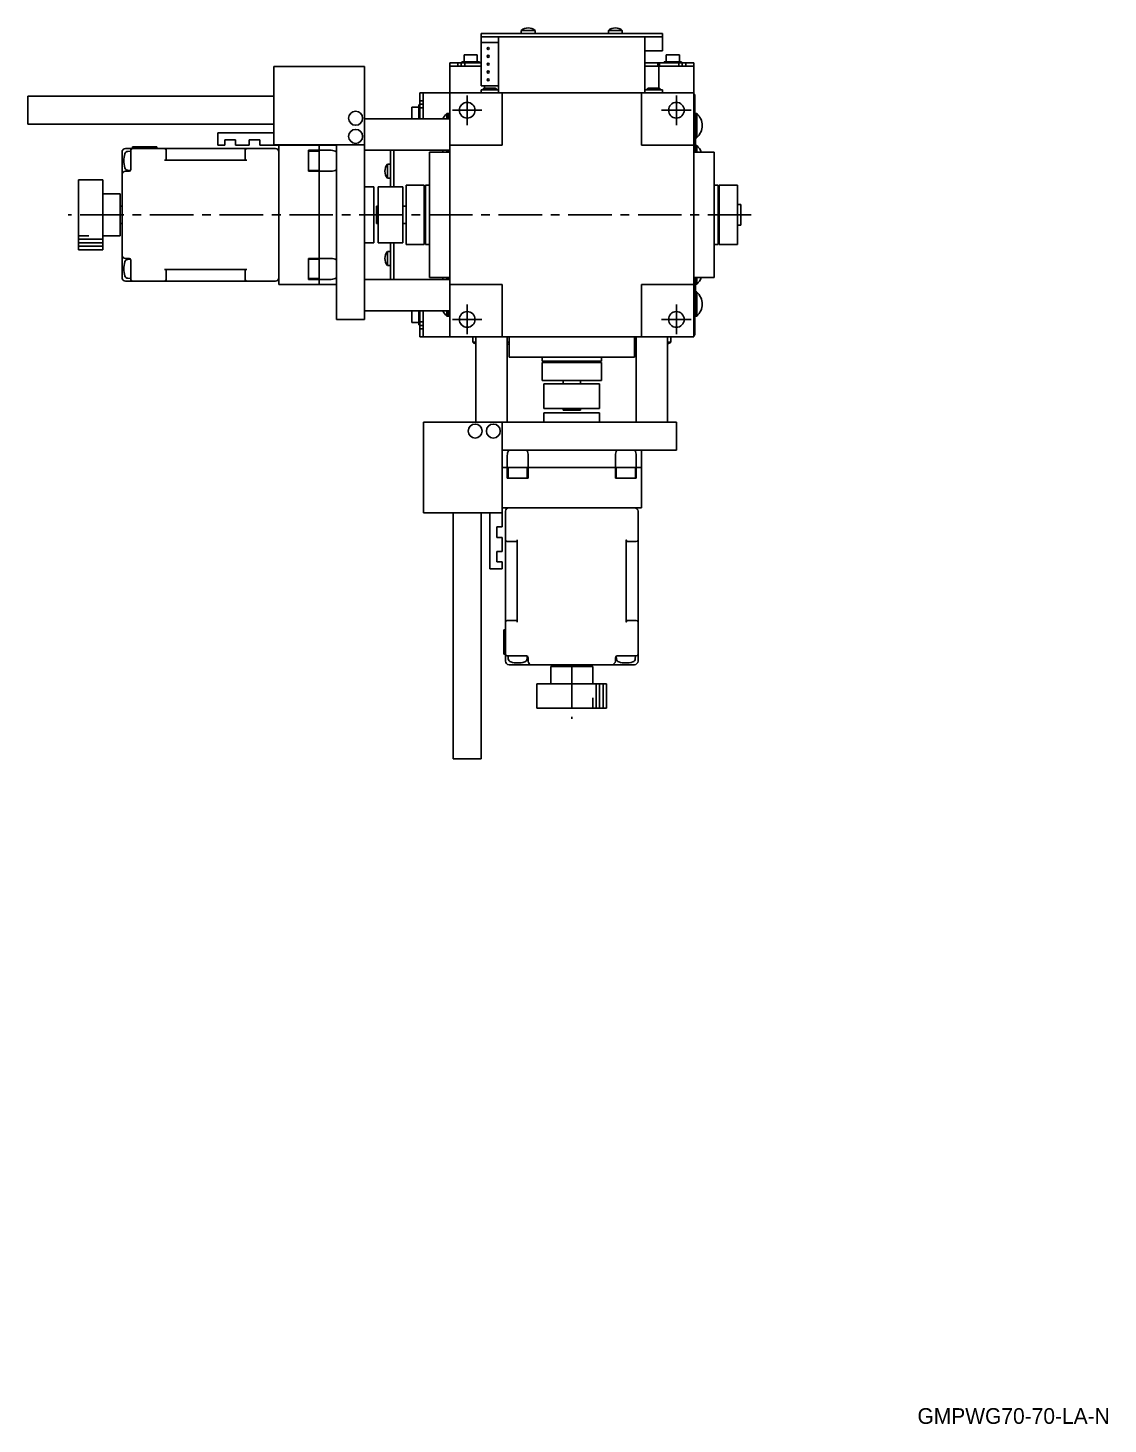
# Model space of a CAD drawing. Extents: x 124 to 838, y 27 to 513.
# Drawn here: x 527.8 to 837.6, y 26.9 to 427.3 of the extents above; entities that cross this region are included whole.
import ezdxf

# ---------------------------------------------------------------- set-up
doc = ezdxf.new("R2010")
doc.units = 0
doc.header["$LTSCALE"] = 10
doc.linetypes.add('CENTER', pattern=[2, 1.25, -0.25, 0.25, -0.25])
for name, color, linetype in [('1', 7, 'CONTINUOUS'), ('11', 7, 'CONTINUOUS'), ('2', 7, 'CONTINUOUS')]:
    doc.layers.add(name, color=color, linetype=linetype)
doc.styles.get("Standard").update_dxf_attribs({"font": 'FG教科書体NT-M'})

msp = doc.modelspace()

# ---------------------------------------------------------------- linework, layer by layer
at = {"layer": '1', "color": 7, "linetype": 'CONTINUOUS'}
for p, q in [((657.749999, 425.699999), (657.749999, 424.699999)), ((709.749999, 425.699999), (657.749999, 425.699999)), ((657.749999, 424.699999), (662.749999, 424.699999)), ((657.749999, 424.699999), (657.749999, 424.199999)), ((662.749999, 424.699999), (704.749999, 424.699999)), ((662.749999, 424.122617), (662.749999, 424.699999)), ((669.249999, 426.597998), (673.249999, 426.597998)), ((669.249999, 426.597998), (669.249999, 425.699999)), ((673.249999, 425.699999), (673.249999, 426.597998)), ((694.249999, 426.597998), (698.249999, 426.597998)), ((694.249999, 426.597998), (694.249999, 425.699999)), ((698.249999, 425.699999), (698.249999, 426.597998)), ((704.749999, 424.699999), (704.749999, 424.122617)), ((704.749999, 424.699999), (709.749999, 424.699999)), ((709.749999, 425.699999), (709.749999, 424.699999)), ((709.749999, 424.199999), (709.749999, 424.699999)), ((657.749999, 423.149999), (657.749999, 424.199999)), ((662.749999, 423.149999), (657.749999, 423.149999)), ((662.749999, 423.149999), (657.749999, 423.149999)), ((657.749999, 423.149999), (657.749999, 410.649999)), ((662.749999, 420.100923), (662.749999, 424.122617)), ((704.749999, 424.122617), (704.749999, 420.100923)), ((704.749999, 420.699999), (709.749999, 420.699999)), ((709.749999, 424.199999), (709.749999, 420.699999)), ((648.749999, 416.299999), (648.749999, 417.299999)), ((648.749999, 417.299999), (651.049999, 417.299999)), ((651.049999, 417.299999), (651.049999, 416.299999)), ((652.049999, 417.299999), (651.049999, 417.299999)), ((652.049999, 416.299999), (652.049999, 417.299999)), ((652.049999, 417.299999), (653.049999, 417.299999)), ((657.249999, 417.599999), (652.249999, 417.599999)), ((652.849999, 417.599999), (652.249999, 417.599999)), ((652.249999, 417.599999), (652.249999, 417.299999)), ((656.649999, 419.599999), (652.849999, 419.599999)), ((652.849999, 419.599999), (652.849999, 417.599999)), ((656.649999, 417.599999), (652.849999, 417.599999)), ((652.849999, 417.599999), (656.649999, 417.599999)), ((653.049999, 417.299999), (653.049999, 416.299999)), ((653.049999, 417.299999), (653.049999, 416.299999)), ((654.749999, 417.299999), (653.049999, 417.299999)), ((657.749999, 417.299999), (654.749999, 417.299999)), ((656.649999, 417.599999), (656.649999, 419.599999)), ((657.249999, 417.599999), (656.649999, 417.599999)), ((657.249999, 417.299999), (657.249999, 417.599999)), ((662.749999, 419.678304), (662.749999, 420.100923)), ((662.749999, 419.678304), (662.749999, 409.699999)), ((704.749999, 420.100923), (704.749999, 419.678304)), ((704.749999, 409.699999), (704.749999, 419.678304)), ((704.749999, 417.299999), (708.449999, 417.299999)), ((708.449999, 416.299999), (708.449999, 417.299999)), ((708.449999, 417.299999), (708.949999, 417.299999)), ((708.449999, 417.299999), (708.449999, 416.299999)), ((708.949999, 417.299999), (708.949999, 416.299999)), ((708.949999, 417.299999), (712.749999, 417.299999)), ((710.849999, 417.599999), (710.249999, 417.599999)), ((715.249999, 417.599999), (710.249999, 417.599999)), ((710.249999, 417.599999), (710.249999, 417.299999)), ((714.649999, 419.599999), (710.849999, 419.599999)), ((710.849999, 419.599999), (710.849999, 417.599999)), ((714.649999, 417.599999), (710.849999, 417.599999)), ((710.849999, 417.599999), (714.649999, 417.599999)), ((712.749999, 417.299999), (714.449999, 417.299999)), ((714.449999, 417.299999), (714.449999, 416.299999)), ((714.449999, 417.299999), (714.449999, 416.299999)), ((715.449999, 417.299999), (714.449999, 417.299999)), ((714.649999, 417.599999), (714.649999, 419.599999)), ((715.249999, 417.599999), (714.649999, 417.599999)), ((715.249999, 417.299999), (715.249999, 417.599999)), ((715.449999, 416.299999), (715.449999, 417.299999)), ((715.449999, 417.299999), (716.449999, 417.299999)), ((716.449999, 417.299999), (716.449999, 416.299999)), ((716.449999, 417.299999), (718.749999, 417.299999)), ((718.749999, 417.299999), (718.749999, 416.299999)), ((598.249999, 416.199999), (624.249999, 416.199999)), ((598.249999, 415.199999), (598.249999, 416.199999)), ((598.249999, 415.199999), (598.249999, 393.799999)), ((624.249999, 416.199999), (624.249999, 415.199999)), ((624.249999, 393.799999), (624.249999, 415.199999)), ((648.749999, 416.299999), (651.049999, 416.299999)), ((648.749999, 408.699999), (648.749999, 416.299999)), ((651.049999, 416.299999), (652.049999, 416.299999)), ((653.049999, 416.299999), (652.049999, 416.299999)), ((653.049999, 416.299999), (657.749999, 416.299999)), ((708.749999, 416.299999), (704.749999, 416.299999)), ((708.749999, 409.999999), (708.749999, 416.299999)), ((708.749999, 416.299999), (708.92002, 416.299999)), ((708.949999, 416.299999), (708.92002, 416.299999)), ((714.449999, 416.299999), (708.949999, 416.299999)), ((714.449999, 416.299999), (715.449999, 416.299999)), ((716.449999, 416.299999), (715.449999, 416.299999)), ((716.449999, 416.299999), (718.749999, 416.299999)), ((718.749999, 416.299999), (718.749999, 408.699999)), ((640.149999, 408.699999), (641.149999, 408.699999)), ((640.149999, 406.399999), (640.149999, 408.699999)), ((641.149999, 406.399999), (641.149999, 408.699999)), ((641.149999, 408.699999), (648.749999, 408.699999)), ((648.749999, 393.699999), (648.749999, 408.699999)), ((648.749999, 408.699999), (663.749999, 408.699999)), ((657.749999, 410.649999), (662.749999, 410.649999)), ((657.749999, 409.499999), (657.749999, 408.699999)), ((657.749999, 409.499999), (658.749999, 409.499999)), ((658.149999, 408.699999), (658.749999, 408.720203)), ((658.749999, 409.999999), (658.249999, 409.711324)), ((660.249999, 409.711324), (658.249999, 409.711324)), ((658.249999, 409.711324), (658.249999, 409.499999)), ((658.749999, 410.649999), (658.749999, 409.999999)), ((658.749999, 409.999999), (661.749999, 409.999999)), ((658.749999, 409.499999), (662.749999, 409.499999)), ((658.749999, 408.720203), (662.749999, 408.720203)), ((662.249999, 409.711324), (660.249999, 409.711324)), ((662.249999, 409.711324), (661.749999, 409.999999)), ((662.249999, 409.499999), (662.249999, 409.711324)), ((662.749999, 408.720203), (662.749999, 409.699999)), ((663.749999, 408.699999), (663.749999, 393.699999)), ((703.749999, 408.699999), (663.749999, 408.699999)), ((703.749999, 393.699999), (703.749999, 408.699999)), ((703.749999, 408.699999), (718.749999, 408.699999)), ((704.749999, 409.699999), (704.749999, 408.720203)), ((704.749999, 409.499999), (708.749999, 409.499999)), ((704.749999, 408.720203), (708.749999, 408.720203)), ((705.749999, 409.999999), (705.249999, 409.711324)), ((707.249999, 409.711324), (705.249999, 409.711324)), ((705.249999, 409.711324), (705.249999, 409.499999)), ((705.749999, 409.999999), (708.749999, 409.999999)), ((709.249999, 409.711324), (707.249999, 409.711324)), ((709.249999, 409.711324), (708.749999, 409.999999)), ((708.749999, 409.499999), (709.749999, 409.499999)), ((708.749999, 408.720203), (709.349999, 408.699999)), ((709.249999, 409.499999), (709.249999, 409.711324)), ((709.749999, 409.499999), (709.749999, 408.699999)), ((718.749999, 408.699999), (718.749999, 393.699999)), ((527.750001, 407.699999), (527.750001, 399.699999)), ((598.249999, 407.699999), (527.750001, 407.699999)), ((637.849999, 404.599999), (637.849999, 401.199999)), ((639.849999, 404.599999), (637.849999, 404.599999)), ((639.849999, 405.199999), (639.849999, 401.199999)), ((639.849999, 405.199999), (639.849999, 404.599999)), ((640.149999, 405.199999), (639.849999, 405.199999)), ((639.849999, 404.599999), (639.849999, 401.199999)), ((639.849999, 401.199999), (639.849999, 404.599999)), ((640.149999, 406.399999), (641.149999, 406.399999)), ((640.149999, 405.399999), (640.149999, 406.399999)), ((641.149999, 405.399999), (640.149999, 405.399999)), ((640.149999, 405.399999), (640.149999, 404.399999)), ((640.149999, 404.399999), (641.149999, 404.399999)), ((640.149999, 404.399999), (641.149999, 404.399999)), ((640.149999, 402.699999), (640.149999, 404.399999)), ((641.149999, 406.399999), (641.149999, 405.399999)), ((641.149999, 404.399999), (641.149999, 405.399999)), ((641.149999, 404.399999), (641.149999, 401.199999)), ((718.749999, 408.199999), (719.049999, 408.199999)), ((719.049999, 408.199999), (719.049999, 406.199999)), ((719.049999, 406.199999), (719.049999, 402.800004)), ((648.749999, 401.199999), (624.249999, 401.199999)), ((640.149999, 401.199999), (640.149999, 402.699999)), ((647.907386, 402.75), (647.907386, 401.199999)), ((648.25, 402.75), (647.907386, 402.75)), ((648.25, 402.800004), (648.25, 401.199999)), ((648.75, 402.800004), (648.25, 402.800004)), ((719.249998, 402.800004), (718.749998, 402.800004)), ((719.249998, 402.800004), (719.249998, 399.300004)), ((719.592612, 402.75), (719.249998, 402.75)), ((719.592612, 402.75), (719.592612, 395.85)), ((527.750001, 399.699999), (598.249999, 399.699999)), ((582.249999, 393.699999), (582.249999, 397.199999)), ((598.249999, 397.199999), (582.249999, 397.199999)), ((719.249998, 399.300004), (719.249998, 396.300004)), ((556.749999, 392.699999), (555.749999, 392.699999)), ((556.749999, 392.699999), (557.749999, 392.699999)), ((557.749999, 393.199999), (557.749999, 392.699999)), ((564.749999, 393.199999), (557.749999, 393.199999)), ((566.949999, 392.699999), (557.749999, 392.699999)), ((564.749999, 393.199999), (564.749999, 392.699999)), ((566.949999, 392.699999), (590.549999, 392.699999)), ((582.249999, 393.699999), (584.249999, 393.699999)), ((584.249999, 395.199999), (587.249999, 395.199999)), ((584.249999, 393.699999), (584.249999, 395.199999)), ((587.249999, 395.199999), (587.249999, 393.699999)), ((587.249999, 393.699999), (591.249999, 393.699999)), ((590.549999, 392.699999), (598.749999, 392.699999)), ((591.249999, 395.199999), (594.249999, 395.199999)), ((591.249999, 393.699999), (591.249999, 395.199999)), ((594.249999, 395.199999), (594.249999, 393.699999)), ((594.249999, 393.699999), (599.749999, 393.699999)), ((598.249999, 393.799999), (624.249999, 393.799999)), ((599.749999, 393.699999), (599.749999, 353.699999)), ((599.749999, 393.699999), (611.249999, 393.699999)), ((610.249999, 393.699999), (610.249999, 393.799999)), ((611.249999, 392.199999), (611.249999, 393.699999)), ((611.249999, 393.699999), (616.249999, 393.699999)), ((616.249999, 393.799999), (616.249999, 393.699999)), ((616.249999, 393.699999), (616.249999, 391.798075)), ((624.249999, 343.699999), (624.249999, 393.799999)), ((663.749999, 393.699999), (648.749999, 393.699999)), ((648.749999, 393.699999), (648.749999, 353.699999)), ((718.749999, 393.699999), (703.749999, 393.699999)), ((719.249998, 395.300004), (718.749998, 395.300004)), ((718.749998, 395.000004), (719.249998, 395.000004)), ((718.749999, 353.699999), (718.749999, 393.699999)), ((719.249998, 396.300004), (719.249998, 395.300004)), ((719.249998, 395.85), (719.592612, 395.85)), ((719.249998, 395.300004), (719.249998, 395.000004)), ((719.249998, 395.000004), (719.249998, 394.000004)), ((719.249998, 394.000004), (719.249998, 391.699999)), ((719.592612, 393.55), (719.249998, 393.55)), ((719.299999, 395.699999), (719.399999, 395.699999)), ((719.592612, 393.55), (719.592612, 391.699999)), ((554.749999, 389.199999), (554.749999, 391.699999)), ((554.749999, 389.199999), (554.749999, 385.199999)), ((557.249999, 391.949999), (556.446275, 391.907878)), ((557.249999, 390.699999), (557.249999, 392.199999)), ((557.249999, 386.614213), (557.249999, 390.699999)), ((566.974533, 389.348834), (566.949999, 389.348231)), ((566.949999, 389.348231), (590.549999, 389.348231)), ((566.999008, 389.350639), (566.974533, 389.348834)), ((567.023364, 389.353643), (566.999008, 389.350639)), ((567.047544, 389.357839), (567.023364, 389.353643)), ((567.071489, 389.363216), (567.047544, 389.357839)), ((567.095141, 389.369761), (567.071489, 389.363216)), ((567.118444, 389.377459), (567.095141, 389.369761)), ((567.141341, 389.386292), (567.118444, 389.377459)), ((567.163777, 389.396237), (567.141341, 389.386292)), ((567.185697, 389.407271), (567.163777, 389.396237)), ((567.20705, 389.419367), (567.185697, 389.407271)), ((567.227784, 389.432496), (567.20705, 389.419367)), ((567.247849, 389.446628), (567.227784, 389.432496)), ((567.267196, 389.461726), (567.247849, 389.446628)), ((567.285778, 389.477756), (567.267196, 389.461726)), ((567.303552, 389.494678), (567.285778, 389.477756)), ((567.320475, 389.512452), (567.303552, 389.494678)), ((567.336504, 389.531035), (567.320475, 389.512452)), ((567.351603, 389.550382), (567.336504, 389.531035)), ((567.365734, 389.570446), (567.351603, 389.550382)), ((567.378863, 389.59118), (567.365734, 389.570446)), ((567.39096, 389.612533), (567.378863, 389.59118)), ((567.401994, 389.634454), (567.39096, 389.612533)), ((567.411939, 389.65689), (567.401994, 389.634454)), ((567.420771, 389.679786), (567.411939, 389.65689)), ((567.428469, 389.703089), (567.420771, 389.679786)), ((567.435015, 389.726741), (567.428469, 389.703089)), ((567.440392, 389.750686), (567.435015, 389.726741)), ((567.444587, 389.774866), (567.440392, 389.750686)), ((567.447591, 389.799223), (567.444587, 389.774866)), ((567.449397, 389.823697), (567.447591, 389.799223)), ((567.449999, 389.848231), (567.449397, 389.823697)), ((567.449999, 392.199999), (567.449999, 390.699999)), ((567.449999, 390.699999), (567.449999, 389.848231)), ((590.049999, 390.699999), (590.049999, 392.199999)), ((590.049999, 389.848231), (590.049999, 390.699999)), ((590.050601, 389.823697), (590.049999, 389.848231)), ((590.052407, 389.799223), (590.050601, 389.823697)), ((590.055411, 389.774866), (590.052407, 389.799223)), ((590.059606, 389.750686), (590.055411, 389.774866)), ((590.064983, 389.726741), (590.059606, 389.750686)), ((590.071529, 389.703089), (590.064983, 389.726741)), ((590.079227, 389.679786), (590.071529, 389.703089)), ((590.088059, 389.65689), (590.079227, 389.679786)), ((590.098004, 389.634454), (590.088059, 389.65689)), ((590.109038, 389.612533), (590.098004, 389.634454)), ((590.121135, 389.59118), (590.109038, 389.612533)), ((590.134264, 389.570446), (590.121135, 389.59118)), ((590.148395, 389.550382), (590.134264, 389.570446)), ((590.163494, 389.531035), (590.148395, 389.550382)), ((590.179523, 389.512452), (590.163494, 389.531035)), ((590.196446, 389.494678), (590.179523, 389.512452)), ((590.214219, 389.477756), (590.196446, 389.494678)), ((590.232802, 389.461726), (590.214219, 389.477756)), ((590.252149, 389.446628), (590.232802, 389.461726)), ((590.272214, 389.432496), (590.252149, 389.446628)), ((590.292948, 389.419367), (590.272214, 389.432496)), ((590.314301, 389.407271), (590.292948, 389.419367)), ((590.336221, 389.396237), (590.314301, 389.407271)), ((590.358657, 389.386292), (590.336221, 389.396237)), ((590.381554, 389.377459), (590.358657, 389.386292)), ((590.404857, 389.369761), (590.381554, 389.377459)), ((590.428509, 389.363216), (590.404857, 389.369761)), ((590.452454, 389.357839), (590.428509, 389.363216)), ((590.476634, 389.353643), (590.452454, 389.357839)), ((590.50099, 389.350639), (590.476634, 389.353643)), ((590.525465, 389.348834), (590.50099, 389.350639)), ((590.549999, 389.348231), (590.525465, 389.348834)), ((608.249999, 392.199999), (611.249999, 392.199999)), ((608.249999, 386.199999), (608.249999, 392.199999)), ((611.249999, 391.949999), (608.249999, 391.949999)), ((614.749999, 392.199999), (611.249999, 392.199999)), ((611.249999, 386.449999), (611.249999, 391.949999)), ((616.249999, 390.858311), (616.249999, 391.798075)), ((616.249999, 390.858311), (616.249999, 387.541687)), ((624.249999, 392.199999), (648.749999, 392.199999)), ((631.749999, 392.199999), (631.749999, 381.699999)), ((632.749999, 381.699999), (632.749999, 392.199999)), ((642.949999, 355.699999), (642.949999, 391.699999)), ((648.749999, 391.699999), (642.949999, 391.699999)), ((647.907386, 392.199999), (647.907386, 391.699999)), ((648.25, 392.199999), (648.25, 391.699999)), ((718.749999, 391.699999), (724.549999, 391.699999)), ((724.549999, 355.699999), (724.549999, 391.699999)), ((554.749999, 362.199999), (554.749999, 385.199999)), ((556.749999, 386.199999), (555.749999, 386.199999)), ((556.446275, 386.49212), (557.184962, 386.453407)), ((608.249999, 386.449999), (611.249999, 386.449999)), ((611.249999, 386.199999), (608.249999, 386.199999)), ((611.249999, 361.199999), (611.249999, 386.199999)), ((611.249999, 386.199999), (614.749999, 386.199999)), ((616.249999, 386.601923), (616.249999, 387.541687)), ((616.249999, 386.601923), (616.249999, 360.798075)), ((630.852, 384.199999), (630.852, 388.199999)), ((631.749999, 388.199999), (630.852, 388.199999)), ((542.249999, 383.699999), (542.249999, 363.699999)), ((549.249999, 383.699999), (542.249999, 383.699999)), ((549.249999, 363.699999), (549.249999, 383.699999)), ((626.999999, 381.699999), (624.249999, 381.699999)), ((626.999999, 365.699999), (626.999999, 381.699999)), ((628.249999, 381.699999), (628.249999, 365.699999)), ((635.249999, 381.699999), (628.249999, 381.699999)), ((630.852, 384.199999), (631.749999, 384.199999)), ((635.249999, 365.699999), (635.249999, 381.699999)), ((636.249999, 365.199999), (636.249999, 382.199999)), ((641.449999, 382.199999), (636.249999, 382.199999)), ((641.449999, 382.199999), (641.449999, 365.199999)), ((641.449999, 382.199999), (641.449999, 377.649999)), ((641.749999, 365.199999), (641.749999, 382.199999)), ((642.949999, 382.199999), (641.749999, 382.199999)), ((725.749999, 382.199999), (724.549999, 382.199999)), ((725.749999, 365.199999), (725.749999, 382.199999)), ((726.049999, 382.199999), (726.049999, 377.649999)), ((726.049999, 382.199999), (726.049999, 365.199999)), ((731.249999, 382.199999), (726.049999, 382.199999)), ((731.249999, 365.199999), (731.249999, 382.199999)), ((554.249999, 379.699999), (549.249999, 379.699999)), ((554.249999, 379.699999), (554.249999, 367.699999)), ((641.449999, 377.649999), (641.449999, 376.699994)), ((641.449999, 369.749999), (641.449999, 377.649999)), ((641.749999, 377.649999), (641.449999, 377.649999)), ((726.049999, 377.649999), (725.749999, 377.649999)), ((726.049999, 377.649999), (726.049999, 376.699994)), ((726.049999, 369.749999), (726.049999, 377.649999)), ((732.249999, 376.699999), (731.249999, 376.699999)), ((732.249999, 376.324999), (732.249999, 376.699999)), ((732.249999, 370.699999), (732.249999, 376.699999)), ((554.749999, 376.199999), (554.249999, 376.199999)), ((627.749999, 371.199999), (627.749999, 376.199999)), ((628.249999, 376.199999), (627.749999, 376.199999)), ((636.249999, 376.199999), (635.249999, 376.199999)), ((554.249999, 371.199999), (554.749999, 371.199999)), ((627.749999, 371.199999), (628.249999, 371.199999)), ((635.249999, 371.199999), (636.249999, 371.199999)), ((641.449999, 370.700004), (641.449999, 369.749999)), ((641.449999, 369.749999), (641.449999, 365.199999)), ((641.449999, 369.749999), (641.749999, 369.749999)), ((725.749999, 369.749999), (726.049999, 369.749999)), ((726.049999, 370.700004), (726.049999, 369.749999)), ((726.049999, 369.749999), (726.049999, 365.199999)), ((731.249999, 370.699999), (732.249999, 370.699999)), ((732.249999, 370.699999), (732.249999, 371.074999)), ((549.249999, 367.699999), (554.249999, 367.699999)), ((624.249999, 365.699999), (626.999999, 365.699999)), ((628.249999, 365.699999), (635.249999, 365.699999)), ((631.749999, 365.699999), (631.749999, 355.199999)), ((632.749999, 355.199999), (632.749999, 365.699999)), ((636.249999, 365.199999), (641.449999, 365.199999)), ((641.749999, 365.199999), (642.949999, 365.199999)), ((724.549999, 365.199999), (725.749999, 365.199999)), ((726.049999, 365.199999), (731.249999, 365.199999)), ((542.249999, 363.699999), (549.249999, 363.699999)), ((554.749999, 362.199999), (554.749999, 358.199999)), ((556.749999, 361.199999), (555.749999, 361.199999)), ((557.184962, 360.946591), (556.446275, 360.907878)), ((557.249999, 356.699999), (557.249999, 360.785785)), ((608.249999, 355.199999), (608.249999, 361.199999)), ((608.249999, 361.199999), (611.249999, 361.199999)), ((611.249999, 360.949999), (608.249999, 360.949999)), ((614.749999, 361.199999), (611.249999, 361.199999)), ((611.249999, 355.449999), (611.249999, 360.949999)), ((616.249999, 359.858311), (616.249999, 360.798075)), ((630.852, 359.199999), (630.852, 363.199999)), ((631.749999, 363.199999), (630.852, 363.199999)), ((554.749999, 355.699999), (554.749999, 358.199999)), ((557.249999, 355.199999), (557.249999, 356.699999)), ((566.949999, 358.051767), (590.549999, 358.051767)), ((566.949999, 358.051767), (566.974533, 358.051164)), ((566.974533, 358.051164), (566.999008, 358.049359)), ((566.999008, 358.049359), (567.023364, 358.046355)), ((567.023364, 358.046355), (567.047544, 358.042159)), ((567.047544, 358.042159), (567.071489, 358.036782)), ((567.071489, 358.036782), (567.095141, 358.030237)), ((567.095141, 358.030237), (567.118444, 358.022539)), ((567.118444, 358.022539), (567.141341, 358.013706)), ((567.141341, 358.013706), (567.163777, 358.003761)), ((567.163777, 358.003761), (567.185697, 357.992727)), ((567.185697, 357.992727), (567.20705, 357.980631)), ((567.20705, 357.980631), (567.227784, 357.967502)), ((567.227784, 357.967502), (567.247849, 357.95337)), ((567.247849, 357.95337), (567.267196, 357.938272)), ((567.267196, 357.938272), (567.285778, 357.922242)), ((567.285778, 357.922242), (567.303552, 357.90532)), ((567.303552, 357.90532), (567.320475, 357.887546)), ((567.320475, 357.887546), (567.336504, 357.868963)), ((567.336504, 357.868963), (567.351603, 357.849616)), ((567.351603, 357.849616), (567.365734, 357.829552)), ((567.365734, 357.829552), (567.378863, 357.808818)), ((567.378863, 357.808818), (567.39096, 357.787465)), ((567.39096, 357.787465), (567.401994, 357.765544)), ((567.401994, 357.765544), (567.411939, 357.743108)), ((567.411939, 357.743108), (567.420771, 357.720212)), ((567.420771, 357.720212), (567.428469, 357.696909)), ((567.428469, 357.696909), (567.435015, 357.673257)), ((567.435015, 357.673257), (567.440392, 357.649312)), ((567.440392, 357.649312), (567.444587, 357.625132)), ((567.444587, 357.625132), (567.447591, 357.600775)), ((567.447591, 357.600775), (567.449397, 357.576301)), ((567.449397, 357.576301), (567.449999, 357.551767)), ((567.449999, 357.551767), (567.449999, 356.699999)), ((567.449999, 356.699999), (567.449999, 355.199999)), ((590.049999, 357.551767), (590.050601, 357.576301)), ((590.049999, 356.699999), (590.049999, 357.551767)), ((590.049999, 355.199999), (590.049999, 356.699999)), ((590.050601, 357.576301), (590.052407, 357.600775)), ((590.052407, 357.600775), (590.055411, 357.625132)), ((590.055411, 357.625132), (590.059606, 357.649312)), ((590.059606, 357.649312), (590.064983, 357.673257)), ((590.064983, 357.673257), (590.071529, 357.696909)), ((590.071529, 357.696909), (590.079227, 357.720212)), ((590.079227, 357.720212), (590.088059, 357.743108)), ((590.088059, 357.743108), (590.098004, 357.765544)), ((590.098004, 357.765544), (590.109038, 357.787465)), ((590.109038, 357.787465), (590.121135, 357.808818)), ((590.121135, 357.808818), (590.134264, 357.829552)), ((590.134264, 357.829552), (590.148395, 357.849616)), ((590.148395, 357.849616), (590.163494, 357.868963)), ((590.163494, 357.868963), (590.179523, 357.887546)), ((590.179523, 357.887546), (590.196446, 357.90532)), ((590.196446, 357.90532), (590.214219, 357.922242)), ((590.214219, 357.922242), (590.232802, 357.938272)), ((590.232802, 357.938272), (590.252149, 357.95337)), ((590.252149, 357.95337), (590.272214, 357.967502)), ((590.272214, 357.967502), (590.292948, 357.980631)), ((590.292948, 357.980631), (590.314301, 357.992727)), ((590.314301, 357.992727), (590.336221, 358.003761)), ((590.336221, 358.003761), (590.358657, 358.013706)), ((590.358657, 358.013706), (590.381554, 358.022539)), ((590.381554, 358.022539), (590.404857, 358.030237)), ((590.404857, 358.030237), (590.428509, 358.036782)), ((590.428509, 358.036782), (590.452454, 358.042159)), ((590.452454, 358.042159), (590.476634, 358.046355)), ((590.476634, 358.046355), (590.50099, 358.049359)), ((590.50099, 358.049359), (590.525465, 358.051164)), ((590.525465, 358.051164), (590.549999, 358.051767)), ((616.249999, 359.858311), (616.249999, 356.541687)), ((616.249999, 355.601923), (616.249999, 356.541687)), ((630.852, 359.199999), (631.749999, 359.199999)), ((556.749999, 354.699999), (555.749999, 354.699999)), ((556.446275, 355.49212), (557.249999, 355.449999)), ((557.749999, 354.699999), (556.749999, 354.699999)), ((566.949999, 354.699999), (557.749999, 354.699999)), ((566.949999, 354.699999), (590.549999, 354.699999)), ((590.549999, 354.699999), (598.749999, 354.699999)), ((599.749999, 353.699999), (611.249999, 353.699999)), ((608.249999, 355.449999), (611.249999, 355.449999)), ((611.249999, 355.199999), (608.249999, 355.199999)), ((611.249999, 353.699999), (611.249999, 355.199999)), ((611.249999, 355.199999), (614.749999, 355.199999)), ((616.249999, 353.699999), (611.249999, 353.699999)), ((616.249999, 355.601923), (616.249999, 353.699999)), ((616.249999, 353.699999), (616.249999, 343.699999)), ((648.749999, 355.199999), (624.249999, 355.199999)), ((648.749999, 355.699999), (642.949999, 355.699999)), ((647.907386, 355.199999), (647.907386, 355.699999)), ((648.25, 355.199999), (648.25, 355.699999)), ((648.749999, 338.699999), (648.749999, 353.699999)), ((648.749999, 353.699999), (663.749999, 353.699999)), ((663.749999, 353.699999), (663.749999, 338.699999)), ((703.749999, 353.699999), (718.749999, 353.699999)), ((703.749999, 338.699999), (703.749999, 353.699999)), ((718.749998, 352.399994), (719.249998, 352.399994)), ((718.749999, 355.699999), (724.549999, 355.699999)), ((718.749999, 353.699999), (718.749999, 338.699999)), ((719.249998, 353.399994), (719.249998, 355.699999)), ((719.249998, 353.849998), (719.592612, 353.849998)), ((719.249998, 352.399994), (719.249998, 353.399994)), ((719.249998, 352.099994), (719.249998, 352.399994)), ((719.592612, 353.849998), (719.592612, 355.699999)), ((719.249998, 352.099994), (718.749999, 352.099994)), ((719.249998, 351.099994), (719.249998, 352.099994)), ((719.592612, 351.549998), (719.249998, 351.549998)), ((719.249998, 348.099994), (719.249998, 351.099994)), ((719.399999, 351.699999), (719.299999, 351.699999)), ((719.592612, 344.649998), (719.592612, 351.549998)), ((624.249999, 346.199999), (648.749999, 346.199999)), ((637.849999, 346.199999), (637.849999, 342.799999)), ((639.849999, 346.199999), (639.849999, 342.199999)), ((639.849999, 346.199999), (639.849999, 342.799999)), ((639.849999, 342.799999), (639.849999, 346.199999)), ((640.149999, 346.199999), (640.149999, 344.699999)), ((640.149999, 344.699999), (640.149999, 342.999999)), ((641.149999, 342.999999), (641.149999, 346.199999)), ((647.907386, 344.649998), (647.907386, 346.199999)), ((647.907386, 344.649998), (648.25, 344.649998)), ((648.25, 344.599994), (648.25, 346.199999)), ((648.25, 344.599994), (648.75, 344.599994)), ((718.749998, 344.599994), (719.249998, 344.599994)), ((719.049999, 344.599994), (719.049999, 341.199999)), ((719.249998, 344.599994), (719.249998, 348.099994)), ((719.249998, 344.649998), (719.592612, 344.649998)), ((624.249999, 343.699999), (616.249999, 343.699999)), ((637.849999, 342.799999), (639.849999, 342.799999)), ((639.849999, 342.799999), (639.849999, 342.199999)), ((639.849999, 342.199999), (640.149999, 342.199999)), ((640.149999, 342.999999), (641.149999, 342.999999)), ((640.149999, 341.999999), (640.149999, 342.999999)), ((640.149999, 342.999999), (641.149999, 342.999999)), ((641.149999, 341.999999), (640.149999, 341.999999)), ((640.149999, 341.999999), (640.149999, 340.999999)), ((640.149999, 340.999999), (641.149999, 340.999999)), ((640.149999, 338.699999), (640.149999, 340.999999)), ((641.149999, 342.999999), (641.149999, 341.999999)), ((641.149999, 340.999999), (641.149999, 341.999999)), ((641.149999, 338.699999), (641.149999, 340.999999)), ((719.049999, 341.199999), (719.049999, 339.199999)), ((641.149999, 338.699999), (640.149999, 338.699999)), ((648.749999, 338.699999), (641.149999, 338.699999)), ((663.749999, 338.699999), (648.749999, 338.699999)), ((655.349999, 338.699999), (655.349999, 337.157536)), ((655.349999, 337.157536), (656.249999, 337.157536)), ((656.249999, 338.699999), (656.249999, 314.199999)), ((663.749999, 338.699999), (703.749999, 338.699999)), ((665.249999, 314.199999), (665.249999, 338.699999)), ((665.249999, 337.157536), (665.749999, 337.157536)), ((665.749999, 338.699999), (665.749999, 332.899999)), ((701.749999, 338.699999), (701.749999, 332.899999)), ((701.749999, 337.157536), (702.249999, 337.157536)), ((702.249999, 338.699999), (702.249999, 314.199999)), ((718.749999, 338.699999), (703.749999, 338.699999)), ((711.249999, 314.199999), (711.249999, 338.699999)), ((711.249999, 337.157536), (712.149999, 337.157536)), ((712.149999, 337.157536), (712.149999, 338.699999)), ((718.749999, 339.199999), (719.049999, 339.199999)), ((683.749999, 332.899999), (665.749999, 332.899999)), ((675.249999, 332.899999), (675.249999, 331.699999)), ((701.749999, 332.899999), (683.749999, 332.899999)), ((692.249999, 331.699999), (692.249999, 332.899999)), ((692.249999, 331.699999), (675.249999, 331.699999)), ((675.249999, 331.399999), (692.249999, 331.399999)), ((675.249999, 331.399999), (679.799999, 331.399999)), ((675.249999, 331.399999), (675.249999, 326.199999)), ((679.799999, 331.699999), (679.799999, 331.399999)), ((679.799999, 331.399999), (680.750004, 331.399999)), ((687.699999, 331.399999), (679.799999, 331.399999)), ((686.749994, 331.399999), (687.699999, 331.399999)), ((687.699999, 331.399999), (687.699999, 331.699999)), ((687.699999, 331.399999), (692.249999, 331.399999)), ((692.249999, 326.199999), (692.249999, 331.399999)), ((692.249999, 326.199999), (675.249999, 326.199999)), ((691.749999, 325.199999), (675.749999, 325.199999)), ((675.749999, 325.199999), (675.749999, 318.199999)), ((681.249999, 326.199999), (681.249999, 325.199999)), ((686.249999, 325.199999), (686.249999, 326.199999)), ((691.749999, 318.199999), (691.749999, 325.199999)), ((675.749999, 318.199999), (691.749999, 318.199999)), ((691.749999, 316.949999), (675.749999, 316.949999)), ((675.749999, 316.949999), (675.749999, 314.199999)), ((681.249999, 318.199999), (681.249999, 317.699999)), ((686.249999, 317.699999), (681.249999, 317.699999)), ((686.249999, 317.699999), (686.249999, 318.199999)), ((691.749999, 314.199999), (691.749999, 316.949999)), ((641.249999, 288.199999), (641.249999, 314.199999)), ((641.249999, 314.199999), (642.249999, 314.199999)), ((663.749999, 314.199999), (642.249999, 314.199999)), ((713.749999, 314.199999), (663.749999, 314.199999)), ((663.749999, 306.199999), (663.749999, 314.199999)), ((713.749999, 314.199999), (713.749999, 306.199999)), ((663.749999, 301.199999), (663.749999, 306.199999)), ((663.749999, 306.199999), (665.651923, 306.199999)), ((665.249999, 304.699999), (665.249999, 301.199999)), ((666.591687, 306.199999), (665.651923, 306.199999)), ((666.591687, 306.199999), (669.908311, 306.199999)), ((670.848075, 306.199999), (669.908311, 306.199999)), ((670.848075, 306.199999), (696.651923, 306.199999)), ((671.249999, 301.199999), (671.249999, 304.699999)), ((696.249999, 304.699999), (696.249999, 301.199999)), ((697.591687, 306.199999), (696.651923, 306.199999)), ((697.591687, 306.199999), (700.908311, 306.199999)), ((701.848075, 306.199999), (700.908311, 306.199999)), ((701.848075, 306.199999), (703.749999, 306.199999)), ((702.249999, 301.199999), (702.249999, 304.699999)), ((703.749999, 306.199999), (713.749999, 306.199999)), ((703.749999, 306.199999), (703.749999, 301.199999)), ((663.749999, 289.699999), (663.749999, 301.199999)), ((665.249999, 301.199999), (663.749999, 301.199999)), ((665.249999, 298.199999), (665.249999, 301.199999)), ((670.999999, 301.199999), (665.499999, 301.199999)), ((665.499999, 301.199999), (665.499999, 298.199999)), ((670.999999, 298.199999), (670.999999, 301.199999)), ((671.249999, 301.199999), (671.249999, 298.199999)), ((696.249999, 301.199999), (671.249999, 301.199999)), ((696.249999, 298.199999), (696.249999, 301.199999)), ((701.999999, 301.199999), (696.499999, 301.199999)), ((696.499999, 301.199999), (696.499999, 298.199999)), ((701.999999, 298.199999), (701.999999, 301.199999)), ((702.249999, 301.199999), (702.249999, 298.199999)), ((703.749999, 301.199999), (702.249999, 301.199999)), ((703.749999, 289.699999), (703.749999, 301.199999)), ((671.249999, 298.199999), (665.249999, 298.199999)), ((702.249999, 298.199999), (696.249999, 298.199999)), ((663.749999, 289.699999), (703.749999, 289.699999)), ((663.749999, 288.199999), (663.749999, 289.699999)), ((664.749999, 280.499999), (664.749999, 288.699999)), ((702.749999, 280.499999), (702.749999, 288.699999)), ((642.249999, 288.199999), (641.249999, 288.199999)), ((642.249999, 288.199999), (663.749999, 288.199999)), ((649.749999, 288.199999), (649.749999, 217.700001)), ((657.749999, 217.700001), (657.749999, 288.199999)), ((660.249999, 288.199999), (660.249999, 272.199999)), ((663.749999, 284.199999), (663.749999, 288.199999)), ((662.249999, 284.199999), (663.749999, 284.199999)), ((662.249999, 281.199999), (662.249999, 284.199999)), ((663.749999, 281.199999), (662.249999, 281.199999)), ((663.749999, 277.199999), (663.749999, 281.199999)), ((664.749999, 256.899999), (664.749999, 280.499999)), ((668.042727, 280.264301), (668.030631, 280.242948)), ((668.053761, 280.286221), (668.042727, 280.264301)), ((668.063706, 280.308657), (668.053761, 280.286221)), ((668.072539, 280.331554), (668.063706, 280.308657)), ((668.080237, 280.354857), (668.072539, 280.331554)), ((668.086782, 280.378509), (668.080237, 280.354857)), ((668.092159, 280.402454), (668.086782, 280.378509)), ((668.096355, 280.426634), (668.092159, 280.402454)), ((668.099359, 280.45099), (668.096355, 280.426634)), ((668.101164, 280.475465), (668.099359, 280.45099)), ((668.101767, 280.499999), (668.101164, 280.475465)), ((668.101767, 256.899999), (668.101767, 280.499999)), ((699.398231, 256.899999), (699.398231, 280.499999)), ((699.398834, 280.475465), (699.398231, 280.499999)), ((699.400639, 280.45099), (699.398834, 280.475465)), ((699.403643, 280.426634), (699.400639, 280.45099)), ((699.407839, 280.402454), (699.403643, 280.426634)), ((699.413216, 280.378509), (699.407839, 280.402454)), ((699.419761, 280.354857), (699.413216, 280.378509)), ((699.427459, 280.331554), (699.419761, 280.354857)), ((699.436291, 280.308657), (699.427459, 280.331554)), ((699.446237, 280.286221), (699.436291, 280.308657)), ((699.457271, 280.264301), (699.446237, 280.286221)), ((699.469367, 280.242948), (699.457271, 280.264301)), ((702.749999, 256.899999), (702.749999, 280.499999)), ((662.249999, 277.199999), (663.749999, 277.199999)), ((662.249999, 274.199999), (662.249999, 277.199999)), ((666.749999, 279.999999), (665.249999, 279.999999)), ((667.601767, 279.999999), (666.749999, 279.999999)), ((667.626301, 280.000601), (667.601767, 279.999999)), ((667.650775, 280.002407), (667.626301, 280.000601)), ((667.675132, 280.005411), (667.650775, 280.002407)), ((667.699312, 280.009606), (667.675132, 280.005411)), ((667.723257, 280.014983), (667.699312, 280.009606)), ((667.746909, 280.021529), (667.723257, 280.014983)), ((667.770212, 280.029227), (667.746909, 280.021529)), ((667.793108, 280.038059), (667.770212, 280.029227)), ((667.815544, 280.048004), (667.793108, 280.038059)), ((667.837465, 280.059038), (667.815544, 280.048004)), ((667.858818, 280.071135), (667.837465, 280.059038)), ((667.879552, 280.084264), (667.858818, 280.071135)), ((667.899616, 280.098395), (667.879552, 280.084264)), ((667.918963, 280.113494), (667.899616, 280.098395)), ((667.937546, 280.129523), (667.918963, 280.113494)), ((667.95532, 280.146446), (667.937546, 280.129523)), ((667.972242, 280.16422), (667.95532, 280.146446)), ((667.988272, 280.182802), (667.972242, 280.16422)), ((668.00337, 280.202149), (667.988272, 280.182802)), ((668.017501, 280.222214), (668.00337, 280.202149)), ((668.030631, 280.242948), (668.017501, 280.222214)), ((699.482496, 280.222214), (699.469367, 280.242948)), ((699.496627, 280.202149), (699.482496, 280.222214)), ((699.511726, 280.182802), (699.496627, 280.202149)), ((699.527756, 280.16422), (699.511726, 280.182802)), ((699.544678, 280.146446), (699.527756, 280.16422)), ((699.562452, 280.129523), (699.544678, 280.146446)), ((699.581035, 280.113494), (699.562452, 280.129523)), ((699.600382, 280.098395), (699.581035, 280.113494)), ((699.620446, 280.084264), (699.600382, 280.098395)), ((699.64118, 280.071135), (699.620446, 280.084264)), ((699.662533, 280.059038), (699.64118, 280.071135)), ((699.684454, 280.048004), (699.662533, 280.059038)), ((699.70689, 280.038059), (699.684454, 280.048004)), ((699.729786, 280.029227), (699.70689, 280.038059)), ((699.753089, 280.021529), (699.729786, 280.029227)), ((699.776741, 280.014983), (699.753089, 280.021529)), ((699.800686, 280.009606), (699.776741, 280.014983)), ((699.824866, 280.005411), (699.800686, 280.009606)), ((699.849223, 280.002407), (699.824866, 280.005411)), ((699.873697, 280.000601), (699.849223, 280.002407)), ((699.898231, 279.999999), (699.873697, 280.000601)), ((700.749999, 279.999999), (699.898231, 279.999999)), ((702.249999, 279.999999), (700.749999, 279.999999)), ((663.749999, 274.199999), (662.249999, 274.199999)), ((663.749999, 272.199999), (663.749999, 274.199999)), ((663.749999, 272.199999), (660.249999, 272.199999)), ((664.749999, 256.899999), (664.749999, 247.699999)), ((665.249999, 257.399999), (666.749999, 257.399999)), ((666.749999, 257.399999), (667.601767, 257.399999)), ((667.601767, 257.399999), (667.626301, 257.399397)), ((667.626301, 257.399397), (667.650775, 257.397591)), ((667.650775, 257.397591), (667.675132, 257.394587)), ((667.675132, 257.394587), (667.699312, 257.390392)), ((667.699312, 257.390392), (667.723257, 257.385015)), ((667.723257, 257.385015), (667.746909, 257.378469)), ((667.746909, 257.378469), (667.770212, 257.370771)), ((667.770212, 257.370771), (667.793108, 257.361939)), ((667.793108, 257.361939), (667.815544, 257.351994)), ((667.815544, 257.351994), (667.837465, 257.34096)), ((667.837465, 257.34096), (667.858818, 257.328863)), ((667.858818, 257.328863), (667.879552, 257.315734)), ((667.879552, 257.315734), (667.899616, 257.301603)), ((667.899616, 257.301603), (667.918963, 257.286504)), ((667.918963, 257.286504), (667.937546, 257.270475)), ((667.937546, 257.270475), (667.95532, 257.253552)), ((667.95532, 257.253552), (667.972242, 257.235778)), ((667.972242, 257.235778), (667.988272, 257.217196)), ((667.988272, 257.217196), (668.00337, 257.197849)), ((668.00337, 257.197849), (668.017501, 257.177784)), ((668.017501, 257.177784), (668.030631, 257.15705)), ((668.030631, 257.15705), (668.042727, 257.135697)), ((668.042727, 257.135697), (668.053761, 257.113777)), ((668.053761, 257.113777), (668.063706, 257.091341)), ((668.063706, 257.091341), (668.072539, 257.068444)), ((668.072539, 257.068444), (668.080237, 257.045141)), ((668.080237, 257.045141), (668.086782, 257.021489)), ((668.086782, 257.021489), (668.092159, 256.997544)), ((668.092159, 256.997544), (668.096355, 256.973364)), ((668.096355, 256.973364), (668.099359, 256.949008)), ((668.099359, 256.949008), (668.101164, 256.924533)), ((668.101164, 256.924533), (668.101767, 256.899999)), ((699.398231, 256.899999), (699.398834, 256.924533)), ((699.398834, 256.924533), (699.400639, 256.949008)), ((699.400639, 256.949008), (699.403643, 256.973364)), ((699.403643, 256.973364), (699.407839, 256.997544)), ((699.407839, 256.997544), (699.413216, 257.021489)), ((699.413216, 257.021489), (699.419761, 257.045141)), ((699.419761, 257.045141), (699.427459, 257.068444)), ((699.427459, 257.068444), (699.436291, 257.091341)), ((699.436291, 257.091341), (699.446237, 257.113777)), ((699.446237, 257.113777), (699.457271, 257.135697)), ((699.457271, 257.135697), (699.469367, 257.15705)), ((699.469367, 257.15705), (699.482496, 257.177784)), ((699.482496, 257.177784), (699.496627, 257.197849)), ((699.496627, 257.197849), (699.511726, 257.217196)), ((699.511726, 257.217196), (699.527756, 257.235778)), ((699.527756, 257.235778), (699.544678, 257.253552)), ((699.544678, 257.253552), (699.562452, 257.270475)), ((699.562452, 257.270475), (699.581035, 257.286504)), ((699.581035, 257.286504), (699.600382, 257.301603)), ((699.600382, 257.301603), (699.620446, 257.315734)), ((699.620446, 257.315734), (699.64118, 257.328863)), ((699.64118, 257.328863), (699.662533, 257.34096)), ((699.662533, 257.34096), (699.684454, 257.351994)), ((699.684454, 257.351994), (699.70689, 257.361939)), ((699.70689, 257.361939), (699.729786, 257.370771)), ((699.729786, 257.370771), (699.753089, 257.378469)), ((699.753089, 257.378469), (699.776741, 257.385015)), ((699.776741, 257.385015), (699.800686, 257.390392)), ((699.800686, 257.390392), (699.824866, 257.394587)), ((699.824866, 257.394587), (699.849223, 257.397591)), ((699.849223, 257.397591), (699.873697, 257.399397)), ((699.873697, 257.399397), (699.898231, 257.399999)), ((699.898231, 257.399999), (700.749999, 257.399999)), ((700.749999, 257.399999), (702.249999, 257.399999)), ((702.749999, 256.899999), (702.749999, 247.699999)), ((664.249999, 254.699999), (664.749999, 254.699999)), ((664.249999, 254.699999), (664.249999, 247.699999)), ((664.249999, 247.699999), (664.749999, 247.699999)), ((664.749999, 246.699999), (664.749999, 247.699999)), ((664.749999, 246.699999), (664.749999, 245.699999)), ((666.749999, 247.199999), (665.249999, 247.199999)), ((665.499999, 247.199999), (665.54212, 246.396276)), ((668.249999, 244.699999), (665.749999, 244.699999)), ((670.835785, 247.199999), (666.749999, 247.199999)), ((668.249999, 244.699999), (672.249999, 244.699999)), ((670.957878, 246.396276), (670.996591, 247.134962)), ((671.249999, 246.699999), (671.249999, 245.699999)), ((695.249999, 244.699999), (672.249999, 244.699999)), ((681.249999, 244.699999), (681.249999, 244.199999)), ((686.249999, 244.199999), (686.249999, 244.699999)), ((695.249999, 244.699999), (699.249999, 244.699999)), ((696.249999, 246.699999), (696.249999, 245.699999)), ((696.503407, 247.134962), (696.54212, 246.396276)), ((700.749999, 247.199999), (696.664213, 247.199999)), ((701.749999, 244.699999), (699.249999, 244.699999)), ((702.249999, 247.199999), (700.749999, 247.199999)), ((701.957878, 246.396276), (701.999999, 247.199999)), ((702.749999, 247.699999), (702.749999, 246.699999)), ((702.749999, 246.699999), (702.749999, 245.699999)), ((677.749999, 244.199999), (689.749999, 244.199999)), ((677.749999, 244.199999), (677.749999, 239.199999)), ((689.749999, 239.199999), (689.749999, 244.199999)), ((693.749999, 239.199999), (673.749999, 239.199999)), ((673.749999, 239.199999), (673.749999, 232.199999)), ((693.749999, 232.199999), (693.749999, 239.199999)), ((673.749999, 232.199999), (693.749999, 232.199999)), ((649.749999, 217.700001), (657.749999, 217.700001))]:
    msp.add_line(p, q, dxfattribs=at)
for centre, radius in [((659.749999, 421.399999), 0.3), ((659.749999, 419.149999), 0.3), ((659.749999, 416.899999), 0.3), ((659.749999, 414.649999), 0.3), ((659.749999, 412.399999), 0.3), ((653.749999, 403.699999), 2.25), ((713.749999, 403.699999), 2.25), ((621.749999, 401.399999), 2), ((621.749999, 396.199999), 2), ((653.749999, 343.699999), 2.25), ((713.749999, 343.699999), 2.25), ((656.049999, 311.699999), 2), ((661.249999, 311.699999), 2)]:
    msp.add_circle(centre, radius, dxfattribs=at)
for centre, radius, start, end in [((671.249999, 424.099999), 3.2, 51.317813, 128.682187), ((696.249999, 424.099999), 3.2, 51.317813, 128.682187), ((650.95, 399.3), 4.6, 131.409622, 155.603853), ((716.549998, 399.3), 4.6, 0, 48.590378), ((716.549998, 399.3), 4.6, 311.409622, 0), ((555.749999, 391.699999), 1, 90, 180), ((557.749999, 392.199999), 0.5, 90, 180), ((566.949999, 392.199999), 0.5, 0, 90), ((590.549999, 392.199999), 0.5, 90, 180), ((598.749999, 391.699999), 1, 0, 90), ((719.299999, 395.949999), 0.25, 258.46273, 270), ((719.399999, 395.949999), 0.25, 270, 347.555037), ((716.549998, 390.1), 4.6, 20.354389, 48.590378), ((562.249999, 389.199999), 7, 163.448632, 196.551368), ((556.498611, 390.909248), 1, 92.999972, 163.448664), ((614.749999, 389.199999), 3, 60, 90), ((650.95, 390.1), 4.6, 152.83713, 159.645611), ((555.749999, 385.199999), 1, 90, 180), ((556.498611, 387.49075), 1, 196.551336, 267.000028), ((556.749999, 386.699999), 0.5, 270, 0), ((614.749999, 389.199999), 3, 270, 300), ((633.349999, 386.199999), 3.2, 141.317813, 218.682187), ((555.749999, 362.199999), 1, 180, 270), ((556.498611, 359.909248), 1, 92.999972, 163.448664), ((556.749999, 360.699999), 0.5, 0, 90), ((614.749999, 358.199999), 3, 60, 90), ((633.349999, 361.199999), 3.2, 141.317813, 218.682187), ((562.249999, 358.199999), 7, 163.448632, 196.551368), ((555.749999, 355.699999), 1, 180, 270), ((556.498611, 356.49075), 1, 196.551336, 267.000028), ((557.749999, 355.199999), 0.5, 180, 270), ((566.949999, 355.199999), 0.5, 270, 0), ((590.549999, 355.199999), 0.5, 180, 270), ((598.749999, 355.699999), 1, 270, 0), ((614.749999, 358.199999), 3, 270, 300), ((650.95, 357.299998), 4.6, 200.354389, 207.16287), ((716.549998, 357.299998), 4.6, 311.409622, 339.645611), ((719.299999, 351.449999), 0.25, 90, 101.53727), ((719.399999, 351.449999), 0.25, 12.444965, 90), ((716.549998, 348.099998), 4.6, 0, 48.590378), ((650.95, 348.099998), 4.6, 204.396147, 228.590378), ((716.549998, 348.099998), 4.6, 311.409622, 0), ((658.149999, 341.299999), 5, 235.944202, 247.666317), ((667.349999, 341.299999), 5, 245.165413, 251.337075), ((700.149999, 341.299999), 5, 288.662925, 294.834587), ((709.349999, 341.299999), 5, 292.333683, 304.055798), ((668.249999, 304.699999), 3, 150, 180), ((668.249999, 304.699999), 3, 0, 30), ((699.249999, 304.699999), 3, 150, 180), ((699.249999, 304.699999), 3, 0, 30), ((665.749999, 288.699999), 1, 90, 180), ((701.749999, 288.699999), 1, 0, 90), ((665.249999, 280.499999), 0.5, 180, 270), ((702.249999, 280.499999), 0.5, 270, 0), ((665.249999, 256.899999), 0.5, 90, 180), ((702.249999, 256.899999), 0.5, 0, 90), ((665.249999, 247.699999), 0.5, 180, 270), ((665.749999, 245.699999), 1, 180, 270), ((666.54075, 246.448611), 1, 182.999972, 253.448664), ((668.249999, 252.199999), 7, 253.448632, 286.551368), ((669.959248, 246.448611), 1, 286.551336, 357.000028), ((670.749999, 246.699999), 0.5, 0, 90), ((672.249999, 245.699999), 1, 180, 270), ((695.249999, 245.699999), 1, 270, 0), ((696.749999, 246.699999), 0.5, 90, 180), ((697.54075, 246.448611), 1, 182.999972, 253.448664), ((699.249999, 252.199999), 7, 253.448632, 286.551368), ((700.959248, 246.448611), 1, 286.551336, 357.000028), ((701.749999, 245.699999), 1, 270, 0), ((702.249999, 247.699999), 0.5, 270, 0)]:
    msp.add_arc(centre, radius, start, end, dxfattribs=at)
at = {"layer": '11', "color": 4, "linetype": 'CENTER'}
for p, q in [((653.749999, 399.449999), (653.749999, 407.949999)), ((713.749999, 399.449999), (713.749999, 407.949999)), ((649.499999, 403.699999), (657.999999, 403.699999)), ((709.499999, 403.699999), (717.999999, 403.699999)), ((735.249999, 373.699999), (539.249999, 373.699999)), ((653.749999, 339.449999), (653.749999, 347.949999)), ((713.749999, 339.449999), (713.749999, 347.949999)), ((649.499999, 343.699999), (657.999999, 343.699999)), ((709.499999, 343.699999), (717.999999, 343.699999)), ((683.749999, 244.699999), (683.749999, 229.199999))]:
    msp.add_line(p, q, dxfattribs=at)
at = {"layer": '2', "color": 4, "linetype": 'CONTINUOUS'}
for p, q in [((542.249999, 367.699999), (545.249999, 367.699999)), ((542.249999, 366.699999), (549.249999, 366.699999)), ((542.249999, 365.699999), (549.249999, 365.699999)), ((542.249999, 364.699999), (549.249999, 364.699999)), ((690.749999, 232.199999), (690.749999, 239.199999)), ((691.749999, 232.199999), (691.749999, 239.199999)), ((692.749999, 232.199999), (692.749999, 239.199999)), ((689.749999, 232.199999), (689.749999, 235.199999))]:
    msp.add_line(p, q, dxfattribs=at)

# ---------------------------------------------------------------- texts
at = {"layer": '1', "color": 7}
msp.add_text('GMPWG70-70-LA-N', height=4.5, dxfattribs=at).set_placement((782.908203, 26.994922))

doc.saveas('drawing.dxf')
